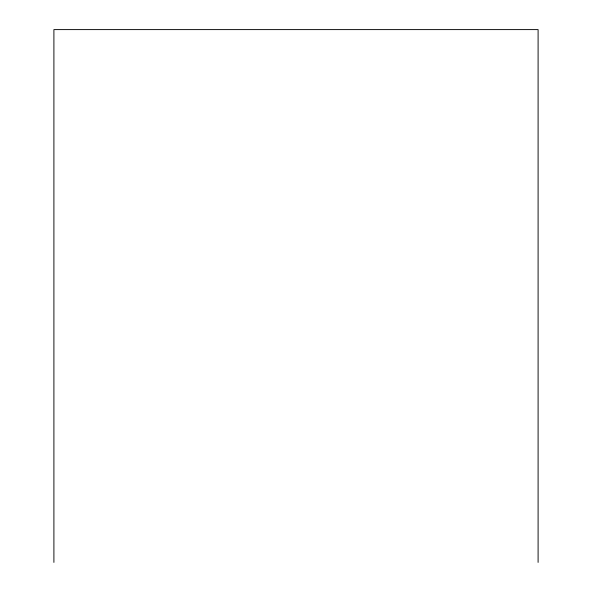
<?xml version="1.0" encoding="UTF-8"?>
<svg xmlns="http://www.w3.org/2000/svg" width="592" height="592" viewBox="0 0 592 592"><rect width="100%" height="100%" fill="white"/><g stroke="black" fill="none" stroke-linecap="round" stroke-linejoin="round"><path stroke-width="0.89" d="M538.098 562.4L538.098 29.6L53.902 29.6L53.902 562.4"/></g></svg>
